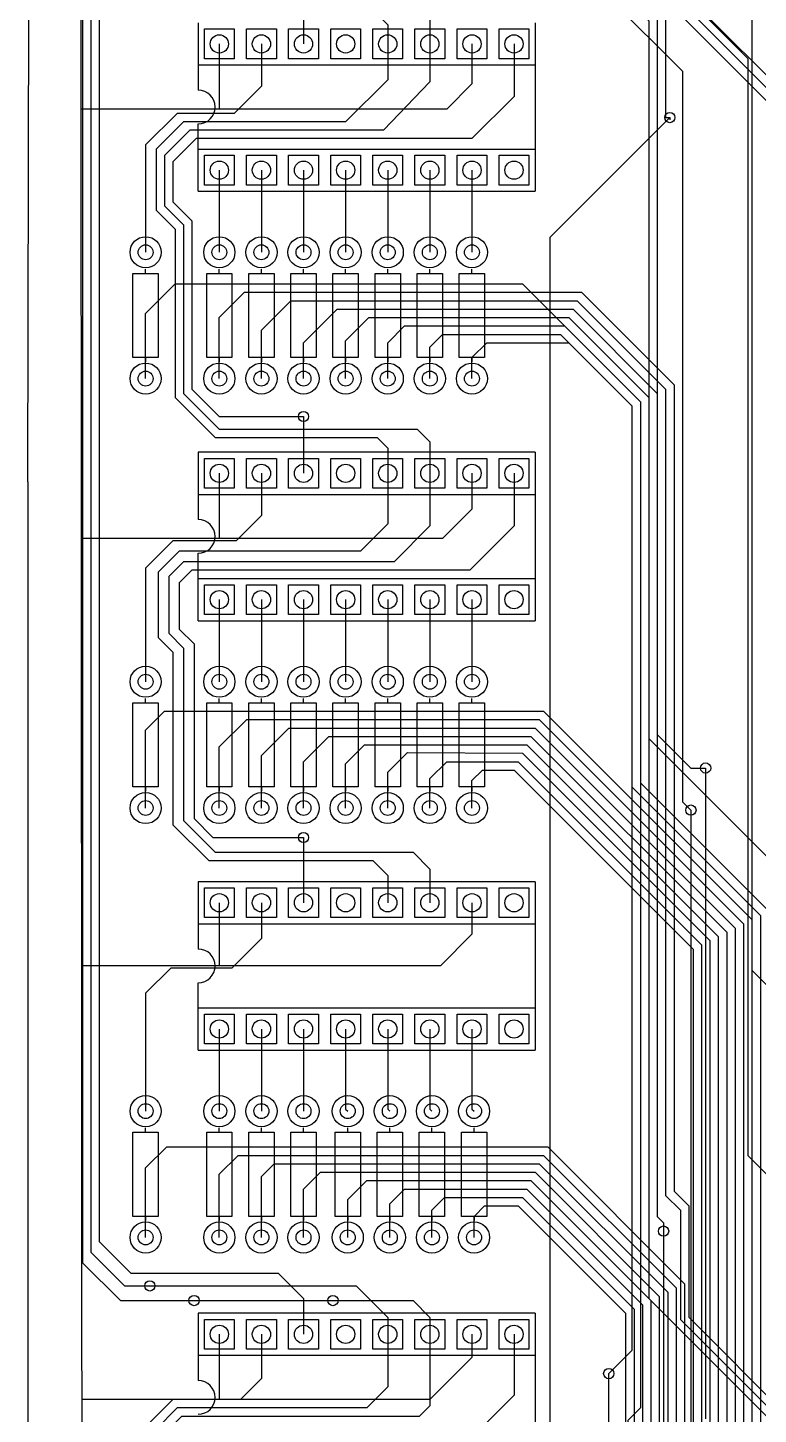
# Model space of a CAD drawing. Header units: millimetres. Extents: x 7 to 471, y -359 to -66.
# Drawn here: x 238.8 to 282.8, y -192.3 to -108.6 of the extents above; entities that cross this region are included whole.
import ezdxf

# ---------------------------------------------------------------- set-up
doc = ezdxf.new("R2010")
doc.units = ezdxf.units.MM

msp = doc.modelspace()

# ---------------------------------------------------------------- linework, layer by layer
for points in [[(238.76, -136.017), (238.887, -78.613)], [(241.935, -78.232), (241.935, -78.232), (242.062, -269.24)], [(252.349, -78.74), (244.856, -78.74), (242.062, -81.534), (242.062, -183.134), (244.348, -185.42), (248.793, -185.42)], [(251.206, -80.137), (245.364, -80.137), (242.57, -82.931), (242.57, -182.499), (244.602, -184.531), (246.126, -184.531)], [(249.047, -81.407), (245.745, -81.407), (243.078, -84.074), (243.078, -181.864), (244.983, -183.769), (253.873, -183.769), (255.397, -185.293), (255.397, -187.452)], [(256.159, -88.011), (247.65, -88.011), (246.507, -89.154), (246.507, -94.361), (247.523, -95.377), (247.523, -105.283), (249.428, -107.188), (259.207, -107.188), (260.477, -108.458), (260.477, -109.601)], [(255.397, -88.646), (247.904, -88.646), (247.015, -89.535), (247.015, -94.107), (248.158, -95.25), (248.158, -105.029), (249.682, -106.553), (262.001, -106.553), (263.017, -107.569), (263.017, -109.601)], [(282.448, -95.123), (282.448, -165.481), (286.385, -169.418), (293.751, -169.418), (295.529, -171.196), (295.529, -174.879), (298.069, -177.419), (335.153, -177.419), (350.393, -192.659), (350.393, -194.691)], [(245.872, -103.886), (245.872, -99.695), (247.015, -98.552), (270.256, -98.552), (282.194, -110.49), (282.194, -176.657), (295.783, -190.246), (317.5, -190.246), (320.294, -193.04), (320.294, -201.676), (322.326, -203.708)], [(250.317, -103.886), (250.317, -100.838), (251.841, -99.314), (271.145, -99.314), (285.496, -113.665), (285.496, -186.309), (289.56, -190.373), (289.941, -189.992), (290.576, -189.992)], [(252.857, -103.886), (252.857, -101.346), (254.381, -99.822), (270.891, -99.822), (284.988, -113.919), (284.988, -186.563), (289.56, -191.135), (307.467, -191.135), (309.626, -188.976)], [(255.397, -103.886), (255.397, -101.854), (256.921, -100.33), (270.637, -100.33), (284.48, -114.173), (284.48, -186.817), (289.306, -191.643), (310.134, -191.643), (312.293, -193.802), (312.293, -199.39), (314.071, -201.168), (315.341, -201.168)], [(257.937, -103.886), (257.937, -101.854), (258.953, -100.838), (270.383, -100.838), (277.241, -107.696), (277.241, -114.046), (277.495, -114.046), (277.495, -114.173)], [(260.477, -103.886), (260.477, -102.182), (261.242, -101.42), (270.203, -101.42), (276.733, -107.95), (276.733, -151.257), (278.765, -153.289), (279.654, -153.289)], [(263.017, -103.886), (263.017, -102.362), (263.398, -101.981), (270.002, -101.981), (276.225, -108.204), (276.225, -151.511), (283.972, -159.258), (283.972, -187.071), (289.052, -192.151), (301.371, -192.151), (305.435, -196.215), (305.435, -202.184), (306.959, -203.708), (308.229, -203.708)], [(265.557, -103.886), (265.557, -102.997), (266.065, -102.489), (269.494, -102.489), (278.257, -111.252), (278.257, -155.321), (278.765, -155.829)], [(255.397, -105.664), (255.397, -109.601)], [(249.047, -108.331), (249.047, -110.871)], [(269.367, -108.331), (269.367, -110.871)], [(265.557, -109.601), (265.557, -112.014), (264.033, -113.538), (241.958, -113.538)], [(252.857, -109.601), (252.857, -112.141), (251.206, -113.792), (247.777, -113.792), (245.872, -115.697), (245.872, -122.174)], [(260.477, -109.601), (260.477, -111.76), (257.937, -114.3), (248.158, -114.3), (246.507, -115.951), (246.507, -118.999)], [(263.017, -109.601), (263.017, -111.887), (260.223, -114.808), (248.539, -114.808), (247.015, -116.332), (247.015, -119.38), (248.158, -120.523), (248.158, -130.683), (250.317, -132.842), (262.255, -132.842), (263.017, -133.604), (263.017, -135.509)], [(268.097, -109.601), (268.097, -112.776), (265.557, -115.316), (248.92, -115.316), (247.523, -116.713), (247.523, -119.126), (248.666, -120.269), (248.666, -130.429), (250.317, -132.08), (255.397, -132.08)], [(250.317, -109.601), (250.317, -113.538)], [(249.047, -110.871), (269.367, -110.871)], [(249.047, -110.871), (249.047, -112.395)], [(269.367, -110.871), (269.367, -115.951)], [(249.047, -115.951), (249.047, -114.427)], [(277.495, -114.046), (270.256, -121.285), (270.256, -225.044), (269.24, -226.06), (269.24, -226.06)], [(249.047, -118.491), (249.047, -115.951)], [(249.047, -115.951), (269.367, -115.951)], [(269.367, -115.951), (269.367, -118.491)], [(250.317, -117.221), (250.317, -122.174)], [(252.857, -117.221), (252.857, -122.174)], [(255.397, -117.221), (255.397, -122.174)], [(257.937, -117.221), (257.937, -122.174)], [(260.477, -117.221), (260.477, -122.174)], [(263.017, -117.221), (263.017, -122.174)], [(265.557, -117.221), (265.557, -122.174)], [(249.047, -118.491), (269.367, -118.491)], [(246.507, -118.999), (246.507, -119.634), (247.65, -120.777), (247.65, -130.937), (250.063, -133.35), (259.842, -133.35), (260.477, -133.985), (260.477, -135.509)], [(245.11, -123.444), (245.872, -123.444)], [(245.11, -128.524), (245.11, -123.444)], [(245.872, -123.444), (245.872, -123.19)], [(245.872, -123.444), (246.634, -123.444)], [(246.634, -123.444), (246.634, -128.524)], [(249.555, -123.444), (250.317, -123.444)], [(249.555, -128.524), (249.555, -123.444)], [(250.317, -123.444), (250.317, -123.19)], [(250.317, -123.444), (251.079, -123.444)], [(251.079, -123.444), (251.079, -128.524)], [(252.095, -123.444), (252.857, -123.444)], [(252.095, -128.524), (252.095, -123.444)], [(252.857, -123.444), (252.857, -123.19)], [(252.857, -123.444), (253.619, -123.444)], [(253.619, -123.444), (253.619, -128.524)], [(254.635, -123.444), (255.397, -123.444)], [(254.635, -128.524), (254.635, -123.444)], [(255.397, -123.444), (255.397, -123.19)], [(255.397, -123.444), (256.159, -123.444)], [(256.159, -123.444), (256.159, -128.524)], [(257.175, -123.444), (257.937, -123.444)], [(257.175, -128.524), (257.175, -123.444)], [(257.937, -123.444), (257.937, -123.19)], [(257.937, -123.444), (258.699, -123.444)], [(258.699, -123.444), (258.699, -128.524)], [(259.715, -123.444), (260.477, -123.444)], [(259.715, -128.524), (259.715, -123.444)], [(260.477, -123.444), (260.477, -123.19)], [(260.477, -123.444), (261.239, -123.444)], [(261.239, -123.444), (261.239, -128.524)], [(262.255, -123.444), (263.017, -123.444)], [(262.255, -128.524), (262.255, -123.444)], [(263.017, -123.444), (263.017, -123.19)], [(263.017, -123.444), (263.779, -123.444)], [(263.779, -123.444), (263.779, -128.524)], [(264.795, -123.444), (265.557, -123.444)], [(264.795, -128.524), (264.795, -123.444)], [(265.557, -123.444), (265.557, -123.19)], [(265.557, -123.444), (266.319, -123.444)], [(266.319, -123.444), (266.319, -128.524)], [(245.872, -129.794), (245.872, -125.857), (247.65, -124.079), (268.605, -124.079), (275.717, -131.191), (275.717, -154.178), (283.464, -161.925), (283.464, -206.883), (284.988, -208.407), (284.988, -209.677), (285.369, -209.677)], [(250.317, -129.794), (250.317, -126.111), (251.841, -124.587), (272.161, -124.587), (277.749, -130.175), (277.749, -178.816), (278.638, -179.705), (278.638, -186.423), (284.602, -192.387), (296.654, -192.387), (299.212, -194.945), (299.212, -198.247)], [(252.857, -129.794), (252.857, -126.873), (254.635, -125.095), (271.907, -125.095), (277.241, -130.429), (277.241, -179.07), (278.13, -179.959), (278.13, -186.556), (284.414, -192.84), (296.345, -192.84), (298.323, -194.818), (298.323, -199.644), (299.847, -201.168), (301.117, -201.168)], [(255.397, -129.794), (255.397, -127.635), (257.429, -125.603), (271.653, -125.603), (276.733, -130.683), (276.733, -180.34), (277.114, -180.721), (277.114, -181.229)], [(257.937, -129.794), (257.937, -127.508), (259.334, -126.111), (271.399, -126.111), (276.225, -130.937), (276.225, -185.293), (284.226, -193.294), (290.449, -193.294), (291.465, -194.31), (291.465, -202.311), (292.862, -203.708), (294.005, -203.708)], [(260.477, -129.794), (260.477, -127.635), (261.493, -126.619), (271.145, -126.619), (275.717, -131.191), (275.717, -191.897), (274.955, -192.659), (274.955, -220.599), (287.147, -232.791), (319.151, -232.791)], [(263.017, -129.794), (263.017, -127.889), (263.779, -127.127), (270.891, -127.127), (275.209, -131.445), (275.209, -188.429), (273.812, -189.826)], [(265.557, -129.794), (265.557, -128.524), (266.446, -127.635), (271.399, -127.635), (275.209, -131.445), (275.209, -154.432), (282.956, -162.179), (282.956, -163.957), (282.956, -163.957), (282.956, -164.066), (282.956, -207.137), (284.48, -208.661), (284.48, -210.01), (285.417, -210.947), (322.707, -210.947), (325.755, -213.995), (325.755, -232.537)], [(245.872, -128.524), (245.11, -128.524)], [(245.872, -128.524), (245.872, -128.778)], [(246.634, -128.524), (245.872, -128.524)], [(250.317, -128.524), (249.555, -128.524)], [(250.317, -128.524), (250.317, -128.778)], [(251.079, -128.524), (250.317, -128.524)], [(252.857, -128.524), (252.095, -128.524)], [(252.857, -128.524), (252.857, -128.778)], [(253.619, -128.524), (252.857, -128.524)], [(255.397, -128.524), (254.635, -128.524)], [(255.397, -128.524), (255.397, -128.778)], [(256.159, -128.524), (255.397, -128.524)], [(257.937, -128.524), (257.175, -128.524)], [(257.937, -128.524), (257.937, -128.778)], [(258.699, -128.524), (257.937, -128.524)], [(260.477, -128.524), (259.715, -128.524)], [(260.477, -128.524), (260.477, -128.778)], [(261.239, -128.524), (260.477, -128.524)], [(263.017, -128.524), (262.255, -128.524)], [(263.017, -128.524), (263.017, -128.778)], [(263.779, -128.524), (263.017, -128.524)], [(265.557, -128.524), (264.795, -128.524)], [(265.557, -128.524), (265.557, -128.778)], [(266.319, -128.524), (265.557, -128.524)], [(255.397, -132.08), (255.397, -135.509)], [(269.367, -134.239), (249.047, -134.239)], [(249.047, -134.239), (249.047, -136.779)], [(269.367, -134.239), (269.367, -136.779)], [(265.557, -135.509), (265.557, -137.668), (263.779, -139.446), (241.976, -139.446)], [(252.857, -135.509), (252.857, -138.049), (251.333, -139.573), (247.523, -139.573), (245.872, -141.224), (245.872, -148.082)], [(260.477, -135.509), (260.477, -138.557), (258.826, -140.208), (247.904, -140.208), (246.634, -141.478), (246.634, -145.415), (247.523, -146.304), (247.523, -156.718), (249.682, -158.877), (259.588, -158.877), (260.477, -159.766), (260.477, -161.417)], [(263.017, -135.509), (263.017, -138.684), (260.858, -140.843), (248.158, -140.843), (247.269, -141.732), (247.269, -145.161), (248.158, -146.05), (248.158, -149.098)], [(268.097, -135.509), (268.097, -138.684), (265.43, -141.351), (248.666, -141.351), (247.904, -142.113), (247.904, -144.907), (248.793, -145.796), (248.793, -156.337), (249.936, -157.48), (255.397, -157.48)], [(250.317, -135.509), (250.317, -139.446)], [(238.76, -136.017), (238.76, -203.835)], [(249.047, -136.779), (269.367, -136.779)], [(249.047, -136.779), (249.047, -138.303)], [(269.367, -136.779), (269.367, -141.859)], [(249.047, -141.859), (249.047, -140.335)], [(249.047, -144.399), (249.047, -141.859)], [(249.047, -141.859), (269.367, -141.859)], [(269.367, -141.859), (269.367, -144.399)], [(250.317, -143.129), (250.317, -148.082)], [(252.857, -143.129), (252.857, -148.082)], [(255.397, -143.129), (255.397, -148.082)], [(257.937, -143.129), (257.937, -148.082)], [(260.477, -143.129), (260.477, -148.082)], [(263.017, -143.129), (263.017, -148.082)], [(265.557, -143.129), (265.557, -148.082)], [(249.047, -144.399), (269.367, -144.399)], [(245.11, -149.352), (245.872, -149.352)], [(245.11, -154.432), (245.11, -149.352)], [(245.872, -149.352), (245.872, -149.098)], [(245.872, -149.352), (246.634, -149.352)], [(246.634, -149.352), (246.634, -154.432)], [(248.158, -149.098), (248.158, -156.464), (250.063, -158.369), (262.001, -158.369), (263.017, -159.385), (263.017, -161.417)], [(249.555, -149.352), (250.317, -149.352)], [(249.555, -154.432), (249.555, -149.352)], [(250.317, -149.352), (250.317, -149.098)], [(250.317, -149.352), (251.079, -149.352)], [(251.079, -149.352), (251.079, -154.432)], [(252.095, -149.352), (252.857, -149.352)], [(252.095, -154.432), (252.095, -149.352)], [(252.857, -149.352), (252.857, -149.098)], [(252.857, -149.352), (253.619, -149.352)], [(253.619, -149.352), (253.619, -154.432)], [(254.635, -149.352), (255.397, -149.352)], [(254.635, -154.432), (254.635, -149.352)], [(255.397, -149.352), (255.397, -149.098)], [(255.397, -149.352), (256.159, -149.352)], [(256.159, -149.352), (256.159, -154.432)], [(257.175, -149.352), (257.937, -149.352)], [(257.175, -154.432), (257.175, -149.352)], [(257.937, -149.352), (257.937, -149.098)], [(257.937, -149.352), (258.699, -149.352)], [(258.699, -149.352), (258.699, -154.432)], [(259.715, -149.352), (260.477, -149.352)], [(259.715, -154.432), (259.715, -149.352)], [(260.477, -149.352), (260.477, -149.098)], [(260.477, -149.352), (261.239, -149.352)], [(261.239, -149.352), (261.239, -154.432)], [(262.255, -149.352), (263.017, -149.352)], [(262.255, -154.432), (262.255, -149.352)], [(263.017, -149.352), (263.017, -149.098)], [(263.017, -149.352), (263.779, -149.352)], [(263.779, -149.352), (263.779, -154.432)], [(264.795, -149.352), (265.557, -149.352)], [(264.795, -154.432), (264.795, -149.352)], [(265.557, -149.352), (265.557, -149.098)], [(265.557, -149.352), (266.319, -149.352)], [(266.319, -149.352), (266.319, -154.432)], [(245.872, -155.702), (245.872, -151.003), (247.015, -149.86), (269.875, -149.86), (282.448, -162.433), (282.448, -207.391), (283.972, -208.915), (283.972, -211.201), (286.258, -213.487), (310.642, -213.487), (312.674, -211.455), (316.611, -211.455), (317.5, -212.344)], [(250.317, -155.702), (250.317, -152.019), (251.968, -150.368), (269.621, -150.368), (281.94, -162.687), (281.94, -207.645), (283.464, -209.169), (283.464, -211.455), (286.004, -213.995), (310.896, -213.995), (312.928, -211.963), (315.341, -211.963), (319.151, -215.773), (319.151, -222.123), (320.675, -223.647), (322.707, -223.647)], [(252.857, -155.702), (252.857, -152.527), (254.508, -150.876), (269.367, -150.876), (281.432, -162.941), (281.432, -207.899), (282.702, -209.169), (282.702, -209.931)], [(255.397, -155.702), (255.397, -152.908), (256.921, -151.384), (269.113, -151.384), (280.924, -163.195), (280.924, -208.915), (281.432, -209.423), (281.686, -209.423), (281.813, -209.296), (281.94, -209.296)], [(257.937, -155.702), (257.937, -153.035), (259.08, -151.892), (268.859, -151.892), (280.416, -163.449), (280.416, -209.182), (285.737, -214.503), (311.531, -214.503), (313.182, -212.852), (313.182, -212.725)], [(260.477, -155.702), (260.477, -153.543), (261.673, -152.347), (268.605, -152.4), (279.908, -163.703), (279.908, -209.423), (285.496, -215.011), (310.134, -215.011), (312.928, -217.805), (312.928, -222.25), (314.325, -223.647), (315.595, -223.647)], [(263.017, -155.702), (263.017, -153.924), (264.033, -152.908), (268.351, -152.908), (279.4, -163.957), (279.4, -209.677), (280.035, -210.439), (280.035, -211.963), (280.035, -211.963)], [(265.557, -155.702), (265.557, -154.051), (266.192, -153.416), (268.097, -153.416), (278.892, -164.211), (278.892, -210.82), (279.273, -211.201)], [(279.654, -153.289), (279.654, -192.556)], [(245.872, -154.432), (245.11, -154.432)], [(245.872, -154.432), (245.872, -154.686)], [(246.634, -154.432), (245.872, -154.432)], [(250.317, -154.432), (249.555, -154.432)], [(250.317, -154.432), (250.317, -154.686)], [(251.079, -154.432), (250.317, -154.432)], [(252.857, -154.432), (252.095, -154.432)], [(252.857, -154.432), (252.857, -154.686)], [(253.619, -154.432), (252.857, -154.432)], [(255.397, -154.432), (254.635, -154.432)], [(255.397, -154.432), (255.397, -154.686)], [(256.159, -154.432), (255.397, -154.432)], [(257.937, -154.432), (257.175, -154.432)], [(257.937, -154.432), (257.937, -154.686)], [(258.699, -154.432), (257.937, -154.432)], [(260.477, -154.432), (259.715, -154.432)], [(260.477, -154.432), (260.477, -154.686)], [(261.239, -154.432), (260.477, -154.432)], [(263.017, -154.432), (262.255, -154.432)], [(263.017, -154.432), (263.017, -154.686)], [(263.779, -154.432), (263.017, -154.432)], [(265.557, -154.432), (264.795, -154.432)], [(265.557, -154.432), (265.557, -154.686)], [(266.319, -154.432), (265.557, -154.432)], [(278.765, -155.829), (278.765, -199.39), (273.304, -204.851), (273.304, -217.551), (276.098, -220.345), (275.971, -220.345)], [(255.397, -157.48), (255.397, -161.417)], [(269.367, -160.147), (249.047, -160.147)], [(249.047, -160.147), (249.047, -162.687)], [(269.367, -160.147), (269.367, -162.687)], [(265.557, -161.417), (265.557, -163.322), (263.652, -165.227), (241.992, -165.227)], [(252.857, -161.417), (252.857, -163.576), (251.079, -165.354), (247.396, -165.354), (245.872, -166.878), (245.872, -173.99)], [(250.317, -161.417), (250.317, -165.227)], [(249.047, -162.687), (269.367, -162.687)], [(249.047, -162.687), (249.047, -164.211)], [(269.367, -162.687), (269.367, -167.767)], [(249.047, -167.767), (249.047, -166.243)], [(249.047, -170.307), (249.047, -167.767)], [(249.047, -167.767), (269.367, -167.767)], [(269.367, -167.767), (269.367, -170.307)], [(250.317, -169.037), (250.317, -173.99)], [(252.857, -169.037), (252.857, -173.99)], [(255.397, -169.037), (255.397, -173.99)], [(257.937, -169.037), (257.937, -173.863), (258.064, -173.99)], [(260.477, -169.037), (260.477, -173.863), (260.604, -173.99)], [(263.017, -169.037), (263.017, -173.863), (263.144, -173.99)], [(265.557, -169.037), (265.557, -173.863), (265.684, -173.99)], [(249.047, -170.307), (269.367, -170.307)], [(245.11, -175.26), (245.872, -175.26)], [(245.11, -180.34), (245.11, -175.26)], [(245.872, -175.26), (245.872, -175.006)], [(245.872, -175.26), (246.634, -175.26)], [(246.634, -175.26), (246.634, -180.34)], [(249.555, -175.26), (250.317, -175.26)], [(249.555, -180.34), (249.555, -175.26)], [(250.317, -175.26), (250.317, -175.006)], [(250.317, -175.26), (251.079, -175.26)], [(251.079, -175.26), (251.079, -180.34)], [(252.095, -175.26), (252.857, -175.26)], [(252.095, -180.34), (252.095, -175.26)], [(252.857, -175.26), (252.857, -175.006)], [(252.857, -175.26), (253.619, -175.26)], [(253.619, -175.26), (253.619, -180.34)], [(254.635, -175.26), (255.397, -175.26)], [(254.635, -180.34), (254.635, -175.26)], [(255.397, -175.26), (255.397, -175.006)], [(255.397, -175.26), (256.159, -175.26)], [(256.159, -175.26), (256.159, -180.34)], [(257.302, -175.26), (258.064, -175.26)], [(257.302, -180.34), (257.302, -175.26)], [(258.064, -175.26), (258.064, -175.006)], [(258.064, -175.26), (258.826, -175.26)], [(258.826, -175.26), (258.826, -180.34)], [(259.842, -175.26), (260.604, -175.26)], [(259.842, -180.34), (259.842, -175.26)], [(260.604, -175.26), (260.604, -175.006)], [(260.604, -175.26), (261.366, -175.26)], [(261.366, -175.26), (261.366, -180.34)], [(262.382, -175.26), (263.144, -175.26)], [(262.382, -180.34), (262.382, -175.26)], [(263.144, -175.26), (263.144, -175.006)], [(263.144, -175.26), (263.906, -175.26)], [(263.906, -175.26), (263.906, -180.34)], [(264.922, -175.26), (265.684, -175.26)], [(264.922, -180.34), (264.922, -175.26)], [(265.684, -175.26), (265.684, -175.006)], [(265.684, -175.26), (266.446, -175.26)], [(266.446, -175.26), (266.446, -180.34)], [(245.872, -181.61), (245.872, -177.419), (247.142, -176.149), (270.129, -176.149), (278.384, -184.404), (278.384, -211.455), (282.448, -215.519), (303.276, -215.519), (305.308, -217.551), (305.308, -225.044), (306.451, -226.187), (308.483, -226.187)], [(250.317, -181.61), (250.317, -177.8), (251.46, -176.657), (269.875, -176.657), (277.876, -184.658), (277.876, -211.709), (278.511, -212.344), (278.511, -213.741)], [(252.857, -181.61), (252.857, -177.927), (253.619, -177.165), (269.621, -177.165), (277.368, -184.912), (277.368, -212.852), (277.749, -213.233)], [(255.397, -181.61), (255.397, -178.689), (256.413, -177.673), (269.367, -177.673), (276.86, -185.166), (276.86, -213.233), (279.654, -216.027), (296.164, -216.027), (298.069, -217.932), (298.069, -224.663), (299.593, -226.187), (301.244, -226.187)], [(258.064, -181.61), (258.064, -179.324), (259.207, -178.181), (269.113, -178.181), (276.352, -185.42), (276.352, -213.741), (276.733, -214.122)], [(260.604, -181.61), (260.604, -179.578), (261.493, -178.689), (268.859, -178.689), (275.844, -185.674), (275.844, -214.376), (278.003, -216.535), (289.433, -216.535), (291.084, -218.186), (291.084, -224.536), (292.735, -226.187), (294.005, -226.187)], [(263.144, -181.61), (263.144, -179.959), (263.906, -179.197), (268.605, -179.197), (275.336, -185.928), (275.336, -223.647), (276.352, -224.663), (276.352, -252.476), (279.527, -255.651), (337.058, -255.651), (340.868, -259.461), (340.868, -269.494), (342.519, -271.145), (344.043, -271.145)], [(265.684, -181.61), (265.684, -180.34), (266.319, -179.705), (268.351, -179.705), (274.828, -186.182), (274.828, -225.933), (275.082, -226.187)], [(245.872, -180.34), (245.11, -180.34)], [(245.872, -180.34), (245.872, -180.594)], [(246.634, -180.34), (245.872, -180.34)], [(250.317, -180.34), (249.555, -180.34)], [(250.317, -180.34), (250.317, -180.594)], [(251.079, -180.34), (250.317, -180.34)], [(252.857, -180.34), (252.095, -180.34)], [(252.857, -180.34), (252.857, -180.594)], [(253.619, -180.34), (252.857, -180.34)], [(255.397, -180.34), (254.635, -180.34)], [(255.397, -180.34), (255.397, -180.594)], [(256.159, -180.34), (255.397, -180.34)], [(258.064, -180.34), (257.302, -180.34)], [(258.064, -180.34), (258.064, -180.594)], [(258.826, -180.34), (258.064, -180.34)], [(260.604, -180.34), (259.842, -180.34)], [(260.604, -180.34), (260.604, -180.594)], [(261.366, -180.34), (260.604, -180.34)], [(263.144, -180.34), (262.382, -180.34)], [(263.144, -180.34), (263.144, -180.594)], [(263.906, -180.34), (263.144, -180.34)], [(265.684, -180.34), (264.922, -180.34)], [(265.684, -180.34), (265.684, -180.594)], [(266.446, -180.34), (265.684, -180.34)], [(277.114, -181.229), (277.114, -199.39), (272.796, -203.708), (272.796, -218.44), (281.178, -226.822), (281.178, -228.854)], [(246.126, -184.531), (258.572, -184.531), (260.477, -186.436), (260.477, -187.452)], [(248.793, -185.42), (257.175, -185.42)], [(257.175, -185.42), (262.001, -185.42), (263.017, -186.436), (263.017, -187.452)], [(269.367, -186.182), (249.047, -186.182)], [(249.047, -186.182), (249.047, -188.722)], [(269.367, -186.182), (269.367, -188.722)], [(265.557, -187.452), (265.557, -188.849), (263.017, -191.389), (242.01, -191.389)], [(252.857, -187.452), (252.857, -190.119), (251.587, -191.389), (247.523, -191.389), (245.872, -193.04), (245.872, -199.898)], [(260.477, -187.452), (260.477, -190.627), (259.207, -191.897), (247.777, -191.897), (246.507, -193.167), (246.507, -196.469), (247.523, -197.485), (247.523, -209.423), (249.555, -211.455), (259.334, -211.455), (260.477, -212.598), (260.477, -213.36)], [(263.017, -187.452), (263.017, -191.77), (262.382, -192.405), (248.031, -192.405), (247.015, -193.421), (247.015, -196.215), (248.031, -197.231), (248.031, -209.169), (249.809, -210.947), (261.874, -210.947), (263.017, -212.09), (263.017, -213.36)], [(268.097, -187.452), (268.097, -191.135), (266.319, -192.913), (248.285, -192.913), (247.523, -193.675), (247.523, -195.961), (248.539, -196.977), (248.539, -208.915), (249.682, -210.058), (255.397, -210.058)], [(250.317, -187.452), (250.317, -191.389)], [(249.047, -188.722), (269.367, -188.722)], [(249.047, -188.722), (249.047, -190.246)], [(269.367, -188.722), (269.367, -193.802)], [(286.893, -203.708), (281.94, -203.708), (275.643, -197.411), (274.627, -197.411), (273.812, -196.596), (273.812, -189.826)]]:
    msp.add_lwpolyline(points)
for points in [[(249.417, -108.701), (251.217, -108.701), (251.217, -110.501), (249.417, -110.501)], [(251.957, -108.701), (253.757, -108.701), (253.757, -110.501), (251.957, -110.501)], [(254.497, -108.701), (256.297, -108.701), (256.297, -110.501), (254.497, -110.501)], [(257.037, -108.701), (258.837, -108.701), (258.837, -110.501), (257.037, -110.501)], [(259.577, -108.701), (261.377, -108.701), (261.377, -110.501), (259.577, -110.501)], [(262.117, -108.701), (263.917, -108.701), (263.917, -110.501), (262.117, -110.501)], [(264.657, -108.701), (266.457, -108.701), (266.457, -110.501), (264.657, -110.501)], [(267.197, -108.701), (268.997, -108.701), (268.997, -110.501), (267.197, -110.501)], [(249.417, -116.321), (251.217, -116.321), (251.217, -118.121), (249.417, -118.121)], [(251.957, -116.321), (253.757, -116.321), (253.757, -118.121), (251.957, -118.121)], [(254.497, -116.321), (256.297, -116.321), (256.297, -118.121), (254.497, -118.121)], [(257.037, -116.321), (258.837, -116.321), (258.837, -118.121), (257.037, -118.121)], [(259.577, -116.321), (261.377, -116.321), (261.377, -118.121), (259.577, -118.121)], [(262.117, -116.321), (263.917, -116.321), (263.917, -118.121), (262.117, -118.121)], [(264.657, -116.321), (266.457, -116.321), (266.457, -118.121), (264.657, -118.121)], [(267.197, -116.321), (268.997, -116.321), (268.997, -118.121), (267.197, -118.121)], [(249.417, -134.609), (251.217, -134.609), (251.217, -136.409), (249.417, -136.409)], [(251.957, -134.609), (253.757, -134.609), (253.757, -136.409), (251.957, -136.409)], [(254.497, -134.609), (256.297, -134.609), (256.297, -136.409), (254.497, -136.409)], [(257.037, -134.609), (258.837, -134.609), (258.837, -136.409), (257.037, -136.409)], [(259.577, -134.609), (261.377, -134.609), (261.377, -136.409), (259.577, -136.409)], [(262.117, -134.609), (263.917, -134.609), (263.917, -136.409), (262.117, -136.409)], [(264.657, -134.609), (266.457, -134.609), (266.457, -136.409), (264.657, -136.409)], [(267.197, -134.609), (268.997, -134.609), (268.997, -136.409), (267.197, -136.409)], [(249.417, -142.229), (251.217, -142.229), (251.217, -144.029), (249.417, -144.029)], [(251.957, -142.229), (253.757, -142.229), (253.757, -144.029), (251.957, -144.029)], [(254.497, -142.229), (256.297, -142.229), (256.297, -144.029), (254.497, -144.029)], [(257.037, -142.229), (258.837, -142.229), (258.837, -144.029), (257.037, -144.029)], [(259.577, -142.229), (261.377, -142.229), (261.377, -144.029), (259.577, -144.029)], [(262.117, -142.229), (263.917, -142.229), (263.917, -144.029), (262.117, -144.029)], [(264.657, -142.229), (266.457, -142.229), (266.457, -144.029), (264.657, -144.029)], [(267.197, -142.229), (268.997, -142.229), (268.997, -144.029), (267.197, -144.029)], [(249.417, -160.517), (251.217, -160.517), (251.217, -162.317), (249.417, -162.317)], [(251.957, -160.517), (253.757, -160.517), (253.757, -162.317), (251.957, -162.317)], [(254.497, -160.517), (256.297, -160.517), (256.297, -162.317), (254.497, -162.317)], [(257.037, -160.517), (258.837, -160.517), (258.837, -162.317), (257.037, -162.317)], [(259.577, -160.517), (261.377, -160.517), (261.377, -162.317), (259.577, -162.317)], [(262.117, -160.517), (263.917, -160.517), (263.917, -162.317), (262.117, -162.317)], [(264.657, -160.517), (266.457, -160.517), (266.457, -162.317), (264.657, -162.317)], [(267.197, -160.517), (268.997, -160.517), (268.997, -162.317), (267.197, -162.317)], [(249.417, -168.137), (251.217, -168.137), (251.217, -169.937), (249.417, -169.937)], [(251.957, -168.137), (253.757, -168.137), (253.757, -169.937), (251.957, -169.937)], [(254.497, -168.137), (256.297, -168.137), (256.297, -169.937), (254.497, -169.937)], [(257.037, -168.137), (258.837, -168.137), (258.837, -169.937), (257.037, -169.937)], [(259.577, -168.137), (261.377, -168.137), (261.377, -169.937), (259.577, -169.937)], [(262.117, -168.137), (263.917, -168.137), (263.917, -169.937), (262.117, -169.937)], [(264.657, -168.137), (266.457, -168.137), (266.457, -169.937), (264.657, -169.937)], [(267.197, -168.137), (268.997, -168.137), (268.997, -169.937), (267.197, -169.937)], [(249.417, -186.552), (251.217, -186.552), (251.217, -188.352), (249.417, -188.352)], [(251.957, -186.552), (253.757, -186.552), (253.757, -188.352), (251.957, -188.352)], [(254.497, -186.552), (256.297, -186.552), (256.297, -188.352), (254.497, -188.352)], [(257.037, -186.552), (258.837, -186.552), (258.837, -188.352), (257.037, -188.352)], [(259.577, -186.552), (261.377, -186.552), (261.377, -188.352), (259.577, -188.352)], [(262.117, -186.552), (263.917, -186.552), (263.917, -188.352), (262.117, -188.352)], [(264.657, -186.552), (266.457, -186.552), (266.457, -188.352), (264.657, -188.352)], [(267.197, -186.552), (268.997, -186.552), (268.997, -188.352), (267.197, -188.352)]]:
    msp.add_lwpolyline(points, close=True)
for centre, radius in [((250.317, -109.601), 0.55), ((252.857, -109.601), 0.55), ((255.397, -109.601), 0.55), ((257.937, -109.601), 0.55), ((260.477, -109.601), 0.55), ((263.017, -109.601), 0.55), ((265.557, -109.601), 0.55), ((268.097, -109.601), 0.55), ((277.495, -114.046), 0.31), ((250.317, -117.221), 0.55), ((252.857, -117.221), 0.55), ((255.397, -117.221), 0.55), ((257.937, -117.221), 0.55), ((260.477, -117.221), 0.55), ((263.017, -117.221), 0.55), ((265.557, -117.221), 0.55), ((268.097, -117.221), 0.55), ((245.872, -122.174), 0.94), ((250.317, -122.174), 0.94), ((252.857, -122.174), 0.94), ((255.397, -122.174), 0.94), ((257.937, -122.174), 0.94), ((260.477, -122.174), 0.94), ((263.017, -122.174), 0.94), ((265.557, -122.174), 0.94), ((245.872, -122.174), 0.45), ((250.317, -122.174), 0.45), ((252.857, -122.174), 0.45), ((255.397, -122.174), 0.45), ((257.937, -122.174), 0.45), ((260.477, -122.174), 0.45), ((263.017, -122.174), 0.45), ((265.557, -122.174), 0.45), ((245.872, -129.794), 0.94), ((245.872, -129.794), 0.45), ((250.317, -129.794), 0.94), ((250.317, -129.794), 0.45), ((252.857, -129.794), 0.94), ((252.857, -129.794), 0.45), ((255.397, -129.794), 0.94), ((255.397, -129.794), 0.45), ((257.937, -129.794), 0.94), ((257.937, -129.794), 0.45), ((260.477, -129.794), 0.94), ((260.477, -129.794), 0.45), ((263.017, -129.794), 0.94), ((263.017, -129.794), 0.45), ((265.557, -129.794), 0.94), ((265.557, -129.794), 0.45), ((255.397, -132.08), 0.31), ((250.317, -135.509), 0.55), ((252.857, -135.509), 0.55), ((255.397, -135.509), 0.55), ((257.937, -135.509), 0.55), ((260.477, -135.509), 0.55), ((263.017, -135.509), 0.55), ((265.557, -135.509), 0.55), ((268.097, -135.509), 0.55), ((250.317, -143.129), 0.55), ((252.857, -143.129), 0.55), ((255.397, -143.129), 0.55), ((257.937, -143.129), 0.55), ((260.477, -143.129), 0.55), ((263.017, -143.129), 0.55), ((265.557, -143.129), 0.55), ((268.097, -143.129), 0.55), ((245.872, -148.082), 0.94), ((250.317, -148.082), 0.94), ((252.857, -148.082), 0.94), ((255.397, -148.082), 0.94), ((257.937, -148.082), 0.94), ((260.477, -148.082), 0.94), ((263.017, -148.082), 0.94), ((265.557, -148.082), 0.94), ((245.872, -148.082), 0.45), ((250.317, -148.082), 0.45), ((252.857, -148.082), 0.45), ((255.397, -148.082), 0.45), ((257.937, -148.082), 0.45), ((260.477, -148.082), 0.45), ((263.017, -148.082), 0.45), ((265.557, -148.082), 0.45), ((279.654, -153.289), 0.31), ((245.872, -155.702), 0.94), ((245.872, -155.702), 0.45), ((250.317, -155.702), 0.94), ((250.317, -155.702), 0.45), ((252.857, -155.702), 0.94), ((252.857, -155.702), 0.45), ((255.397, -155.702), 0.94), ((255.397, -155.702), 0.45), ((257.937, -155.702), 0.94), ((257.937, -155.702), 0.45), ((260.477, -155.702), 0.94), ((260.477, -155.702), 0.45), ((263.017, -155.702), 0.94), ((263.017, -155.702), 0.45), ((265.557, -155.702), 0.94), ((265.557, -155.702), 0.45), ((278.765, -155.829), 0.31), ((255.397, -157.48), 0.31), ((250.317, -161.417), 0.55), ((252.857, -161.417), 0.55), ((255.397, -161.417), 0.55), ((257.937, -161.417), 0.55), ((260.477, -161.417), 0.55), ((263.017, -161.417), 0.55), ((265.557, -161.417), 0.55), ((268.097, -161.417), 0.55), ((250.317, -169.037), 0.55), ((252.857, -169.037), 0.55), ((255.397, -169.037), 0.55), ((257.937, -169.037), 0.55), ((260.477, -169.037), 0.55), ((263.017, -169.037), 0.55), ((265.557, -169.037), 0.55), ((268.097, -169.037), 0.55), ((245.872, -173.99), 0.94), ((250.317, -173.99), 0.94), ((252.857, -173.99), 0.94), ((255.397, -173.99), 0.94), ((258.064, -173.99), 0.94), ((260.604, -173.99), 0.94), ((263.144, -173.99), 0.94), ((265.684, -173.99), 0.94), ((245.872, -173.99), 0.45), ((250.317, -173.99), 0.45), ((252.857, -173.99), 0.45), ((255.397, -173.99), 0.45), ((258.064, -173.99), 0.45), ((260.604, -173.99), 0.45), ((263.144, -173.99), 0.45), ((265.684, -173.99), 0.45), ((245.872, -181.61), 0.94), ((250.317, -181.61), 0.94), ((252.857, -181.61), 0.94), ((255.397, -181.61), 0.94), ((258.064, -181.61), 0.94), ((260.604, -181.61), 0.94), ((263.144, -181.61), 0.94), ((265.684, -181.61), 0.94), ((245.872, -181.61), 0.45), ((250.317, -181.61), 0.45), ((252.857, -181.61), 0.45), ((255.397, -181.61), 0.45), ((258.064, -181.61), 0.45), ((260.604, -181.61), 0.45), ((263.144, -181.61), 0.45), ((265.684, -181.61), 0.45), ((277.114, -181.229), 0.31), ((246.126, -184.531), 0.31), ((248.793, -185.42), 0.31), ((257.175, -185.42), 0.31), ((250.317, -187.452), 0.55), ((252.857, -187.452), 0.55), ((255.397, -187.452), 0.55), ((257.937, -187.452), 0.55), ((260.477, -187.452), 0.55), ((263.017, -187.452), 0.55), ((265.557, -187.452), 0.55), ((268.097, -187.452), 0.55), ((273.812, -189.826), 0.31)]:
    msp.add_circle(centre, radius)
for centre in [(249.047, -113.411), (249.047, -139.319), (249.047, -165.227), (249.047, -191.262)]:
    msp.add_arc(centre, 1.016, 270, 90)

doc.saveas('drawing.dxf')
